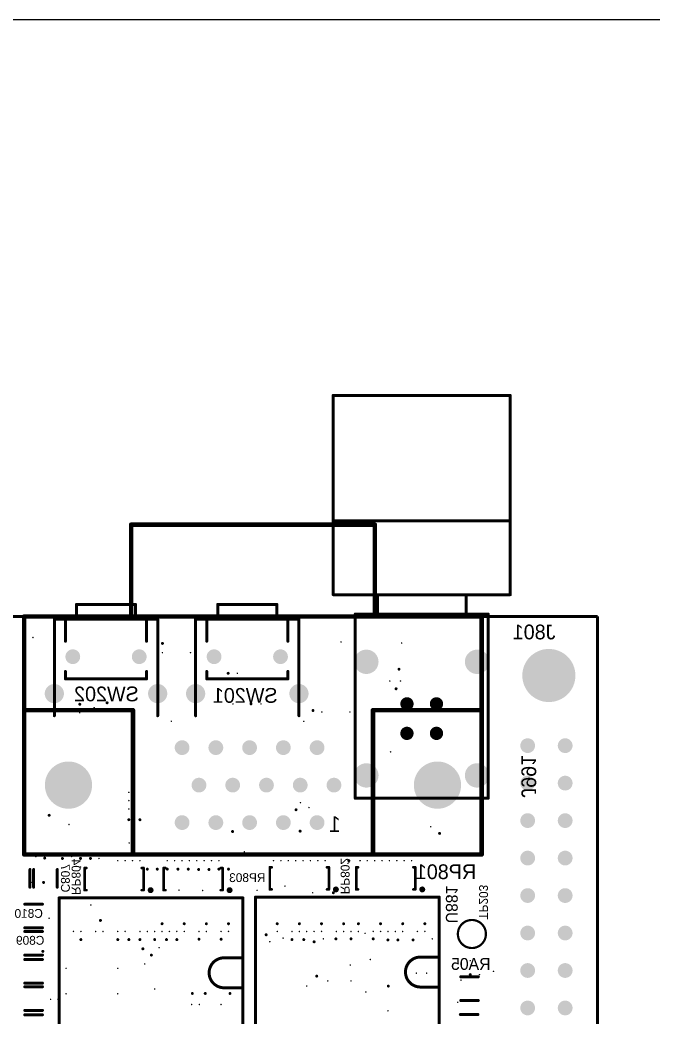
# Model space of a CAD drawing. Extents: x -22 to 197, y -17 to 116.
# Drawn here: x 40.3 to 83.2, y 48.1 to 115.7 of the extents above; entities that cross this region are included whole.
import ezdxf

# ---------------------------------------------------------------- set-up
doc = ezdxf.new("R2010")
doc.units = 0
doc.header["$MEASUREMENT"] = 0
doc.layers.get('0').update_dxf_attribs({"linetype": 'CONTINUOUS'})
for name, color, linetype in [('BOTTOMOVERLAY', 54, 'CONTINUOUS'), ('DRILLDRAWING', 1, 'CONTINUOUS'), ('MECHANICAL1', 6, 'CONTINUOUS')]:
    doc.layers.add(name, color=color, linetype=linetype)

msp = doc.modelspace()

# ---------------------------------------------------------------- linework, layer by layer
at = {"linetype": 'CONTINUOUS'}
msp.add_lwpolyline([(-22.345, -16.637), (196.901, -16.637), (196.901, 115.701), (-22.345, 115.701)], close=True, dxfattribs=at)
at = {"layer": 'BOTTOMOVERLAY'}
for points, const_width in [([(61.508, 90.246), (73.508, 90.246)], 0.203), ([(61.508, 76.746), (61.508, 90.246)], 0.203), ([(73.508, 76.746), (73.508, 90.246)], 0.203), ([(61.508, 81.746), (73.508, 81.746)], 0.203), ([(47.822, 81.491), (64.332, 81.491)], 0.305), ([(47.822, 75.268), (47.822, 81.491)], 0.305), ([(64.332, 75.268), (64.332, 81.491)], 0.305), ([(61.508, 76.746), (73.508, 76.746)], 0.203), ([(64.508, 75.436), (64.508, 76.746)], 0.203), ([(70.508, 75.436), (70.508, 76.746)], 0.203), ([(44.122, 76.091), (48.122, 76.091)], 0.203), ([(44.122, 75.091), (44.122, 76.091)], 0.203), ([(48.122, 75.091), (48.122, 76.091)], 0.203), ([(53.692, 76.091), (57.692, 76.091)], 0.203), ([(53.692, 75.091), (53.692, 76.091)], 0.203), ([(57.692, 75.091), (57.692, 76.091)], 0.203), ([(40.583, 75.268), (71.571, 75.268)], 0.305), ([(40.583, 59.139), (40.583, 75.268)], 0.305), ([(42.622, 68.541), (42.622, 75.091)], 0.203), ([(42.622, 75.091), (49.622, 75.091)], 0.203), ([(43.372, 73.591), (43.372, 75.091)], 0.203), ([(48.872, 73.591), (48.872, 75.091)], 0.203), ([(49.622, 68.541), (49.622, 75.091)], 0.203), ([(52.192, 68.541), (52.192, 75.091)], 0.203), ([(52.192, 75.091), (59.192, 75.091)], 0.203), ([(52.942, 73.591), (52.942, 75.091)], 0.203), ([(58.442, 73.591), (58.442, 75.091)], 0.203), ([(59.192, 68.541), (59.192, 75.091)], 0.203), ([(63.007, 62.946), (63.007, 75.436)], 0.203), ([(63.007, 75.436), (72.007, 75.436)], 0.203), ([(71.571, 59.139), (71.571, 75.268)], 0.305), ([(72.007, 62.946), (72.007, 75.436)], 0.203), ([(43.372, 71.041), (43.372, 71.541)], 0.203), ([(48.872, 71.041), (48.872, 71.541)], 0.203), ([(52.942, 71.041), (52.942, 71.541)], 0.203), ([(58.442, 71.041), (58.442, 71.541)], 0.203), ([(43.372, 71.041), (48.872, 71.041)], 0.203), ([(52.942, 71.041), (58.442, 71.041)], 0.203), ([(40.583, 68.918), (47.949, 68.918)], 0.305), ([(47.949, 59.139), (47.949, 68.918)], 0.305), ([(64.205, 68.918), (71.571, 68.918)], 0.305), ([(64.205, 59.139), (64.205, 68.918)], 0.305), ([(63.007, 62.946), (72.007, 62.946)], 0.203), ([(40.583, 59.139), (71.571, 59.139)], 0.305), ([(40.969, 56.918), (40.969, 58.118)], 0.2), ([(41.219, 56.918), (41.219, 58.118)], 0.2), ([(42.819, 56.918), (42.819, 58.118)], 0.2), ([(44.669, 58.218), (44.794, 58.218)], 0.18), ([(44.669, 56.718), (44.669, 58.218)], 0.18), ([(48.544, 58.218), (48.669, 58.218)], 0.18), ([(48.669, 56.718), (48.669, 58.218)], 0.18), ([(50.019, 58.218), (50.144, 58.218)], 0.18), ([(50.019, 56.718), (50.019, 58.218)], 0.18), ([(53.894, 58.218), (54.019, 58.218)], 0.18), ([(54.019, 56.718), (54.019, 58.218)], 0.18), ([(57.219, 58.268), (57.344, 58.268)], 0.18), ([(57.219, 56.768), (57.219, 58.268)], 0.18), ([(61.094, 58.268), (61.219, 58.268)], 0.18), ([(61.219, 56.768), (61.219, 58.268)], 0.18), ([(63.069, 58.268), (63.194, 58.268)], 0.18), ([(63.069, 56.768), (63.069, 58.268)], 0.18), ([(66.944, 58.268), (67.069, 58.268)], 0.18), ([(67.069, 56.768), (67.069, 58.268)], 0.18), ([(44.669, 56.718), (44.794, 56.718)], 0.18), ([(48.544, 56.718), (48.669, 56.718)], 0.18), ([(50.019, 56.718), (50.144, 56.718)], 0.18), ([(53.894, 56.718), (54.019, 56.718)], 0.18), ([(57.219, 56.768), (57.344, 56.768)], 0.18), ([(61.094, 56.768), (61.219, 56.768)], 0.18), ([(63.069, 56.768), (63.194, 56.768)], 0.18), ([(66.944, 56.768), (67.069, 56.768)], 0.18), ([(42.946, 56.198), (55.392, 56.198)], 0.2), ([(42.946, 46.038), (42.946, 56.198)], 0.2), ([(55.392, 46.038), (55.392, 56.198)], 0.2), ([(56.246, 56.248), (68.692, 56.248)], 0.2), ([(56.246, 46.088), (56.246, 56.248)], 0.2), ([(68.692, 46.088), (68.692, 56.248)], 0.2), ([(40.619, 55.768), (41.819, 55.768)], 0.2), ([(40.619, 54.168), (41.819, 54.168)], 0.2), ([(40.619, 53.918), (41.819, 53.918)], 0.2), ([(40.619, 52.318), (41.819, 52.318)], 0.2), ([(40.619, 52.018), (41.819, 52.018)], 0.2), ([(54.122, 52.134), (55.392, 52.134)], 0.2), ([(67.422, 52.184), (68.692, 52.184)], 0.2), ([(70.144, 50.843), (71.344, 50.843)], 0.2), ([(40.619, 50.418), (41.819, 50.418)], 0.2), ([(40.619, 50.168), (41.819, 50.168)], 0.2), ([(54.122, 50.102), (55.392, 50.102)], 0.2), ([(67.422, 50.152), (68.692, 50.152)], 0.2), ([(70.144, 49.243), (71.344, 49.243)], 0.2), ([(40.619, 48.568), (41.819, 48.568)], 0.2), ([(40.619, 48.268), (41.819, 48.268)], 0.2), ([(70.119, 48.293), (71.319, 48.293)], 0.2)]:
    msp.add_lwpolyline(points, dxfattribs=dict(at, const_width=const_width))
for points, const_width in [([(61.457, 90.246, 1), (61.558, 90.246, 1)], 0.102), ([(61.457, 90.246, 1), (61.558, 90.246, 1)], 0.102), ([(73.457, 90.246, 1), (73.558, 90.246, 1)], 0.102), ([(73.457, 90.246, 1), (73.558, 90.246, 1)], 0.102), ([(61.457, 81.746, 1), (61.558, 81.746, 1)], 0.102), ([(73.457, 81.746, 1), (73.558, 81.746, 1)], 0.102), ([(47.746, 81.491, 1), (47.898, 81.491, 1)], 0.152), ([(47.746, 81.491, 1), (47.898, 81.491, 1)], 0.152), ([(64.256, 81.491, 1), (64.408, 81.491, 1)], 0.152), ([(64.256, 81.491, 1), (64.408, 81.491, 1)], 0.152), ([(61.457, 76.746, 1), (61.558, 76.746, 1)], 0.102), ([(61.457, 76.746, 1), (61.558, 76.746, 1)], 0.102), ([(64.457, 76.746, 1), (64.558, 76.746, 1)], 0.102), ([(70.457, 76.746, 1), (70.558, 76.746, 1)], 0.102), ([(73.457, 76.746, 1), (73.558, 76.746, 1)], 0.102), ([(73.457, 76.746, 1), (73.558, 76.746, 1)], 0.102), ([(44.072, 76.091, 1), (44.173, 76.091, 1)], 0.102), ([(44.072, 76.091, 1), (44.173, 76.091, 1)], 0.102), ([(48.072, 76.091, 1), (48.173, 76.091, 1)], 0.102), ([(48.072, 76.091, 1), (48.173, 76.091, 1)], 0.102), ([(53.641, 76.091, 1), (53.743, 76.091, 1)], 0.102), ([(53.641, 76.091, 1), (53.743, 76.091, 1)], 0.102), ([(57.641, 76.091, 1), (57.743, 76.091, 1)], 0.102), ([(57.641, 76.091, 1), (57.743, 76.091, 1)], 0.102), ([(40.507, 75.268, 1), (40.659, 75.268, 1)], 0.152), ([(40.507, 75.268, 1), (40.659, 75.268, 1)], 0.152), ([(42.572, 75.091, 1), (42.673, 75.091, 1)], 0.102), ([(42.572, 75.091, 1), (42.673, 75.091, 1)], 0.102), ([(43.322, 75.091, 1), (43.423, 75.091, 1)], 0.102), ([(44.072, 75.091, 1), (44.173, 75.091, 1)], 0.102), ([(47.746, 75.268, 1), (47.898, 75.268, 1)], 0.152), ([(48.072, 75.091, 1), (48.173, 75.091, 1)], 0.102), ([(48.822, 75.091, 1), (48.923, 75.091, 1)], 0.102), ([(49.572, 75.091, 1), (49.673, 75.091, 1)], 0.102), ([(49.572, 75.091, 1), (49.673, 75.091, 1)], 0.102), ([(52.141, 75.091, 1), (52.243, 75.091, 1)], 0.102), ([(52.141, 75.091, 1), (52.243, 75.091, 1)], 0.102), ([(52.891, 75.091, 1), (52.993, 75.091, 1)], 0.102), ([(53.641, 75.091, 1), (53.743, 75.091, 1)], 0.102), ([(57.641, 75.091, 1), (57.743, 75.091, 1)], 0.102), ([(58.391, 75.091, 1), (58.493, 75.091, 1)], 0.102), ([(59.141, 75.091, 1), (59.243, 75.091, 1)], 0.102), ([(59.141, 75.091, 1), (59.243, 75.091, 1)], 0.102), ([(62.956, 75.436, 1), (63.058, 75.436, 1)], 0.102), ([(62.956, 75.436, 1), (63.058, 75.436, 1)], 0.102), ([(64.256, 75.268, 1), (64.408, 75.268, 1)], 0.152), ([(64.457, 75.436, 1), (64.558, 75.436, 1)], 0.102), ([(70.457, 75.436, 1), (70.558, 75.436, 1)], 0.102), ([(71.495, 75.268, 1), (71.647, 75.268, 1)], 0.152), ([(71.495, 75.268, 1), (71.647, 75.268, 1)], 0.152), ([(71.956, 75.436, 1), (72.058, 75.436, 1)], 0.102), ([(71.956, 75.436, 1), (72.058, 75.436, 1)], 0.102), ([(43.322, 73.591, 1), (43.423, 73.591, 1)], 0.102), ([(48.822, 73.591, 1), (48.923, 73.591, 1)], 0.102), ([(52.891, 73.591, 1), (52.993, 73.591, 1)], 0.102), ([(58.391, 73.591, 1), (58.493, 73.591, 1)], 0.102), ([(43.322, 71.541, 1), (43.423, 71.541, 1)], 0.102), ([(48.822, 71.541, 1), (48.923, 71.541, 1)], 0.102), ([(52.891, 71.541, 1), (52.993, 71.541, 1)], 0.102), ([(58.391, 71.541, 1), (58.493, 71.541, 1)], 0.102), ([(43.322, 71.041, 1), (43.423, 71.041, 1)], 0.102), ([(43.322, 71.041, 1), (43.423, 71.041, 1)], 0.102), ([(48.822, 71.041, 1), (48.923, 71.041, 1)], 0.102), ([(48.822, 71.041, 1), (48.923, 71.041, 1)], 0.102), ([(52.891, 71.041, 1), (52.993, 71.041, 1)], 0.102), ([(52.891, 71.041, 1), (52.993, 71.041, 1)], 0.102), ([(58.391, 71.041, 1), (58.493, 71.041, 1)], 0.102), ([(58.391, 71.041, 1), (58.493, 71.041, 1)], 0.102), ([(40.507, 68.918, 1), (40.659, 68.918, 1)], 0.152), ([(47.873, 68.918, 1), (48.025, 68.918, 1)], 0.152), ([(47.873, 68.918, 1), (48.025, 68.918, 1)], 0.152), ([(64.129, 68.918, 1), (64.281, 68.918, 1)], 0.152), ([(64.129, 68.918, 1), (64.281, 68.918, 1)], 0.152), ([(71.495, 68.918, 1), (71.647, 68.918, 1)], 0.152), ([(42.572, 68.541, 1), (42.673, 68.541, 1)], 0.102), ([(49.572, 68.541, 1), (49.673, 68.541, 1)], 0.102), ([(52.141, 68.541, 1), (52.243, 68.541, 1)], 0.102), ([(59.141, 68.541, 1), (59.243, 68.541, 1)], 0.102), ([(62.956, 62.946, 1), (63.058, 62.946, 1)], 0.102), ([(62.956, 62.946, 1), (63.058, 62.946, 1)], 0.102), ([(71.956, 62.946, 1), (72.058, 62.946, 1)], 0.102), ([(71.956, 62.946, 1), (72.058, 62.946, 1)], 0.102), ([(40.507, 59.139, 1), (40.659, 59.139, 1)], 0.152), ([(40.507, 59.139, 1), (40.659, 59.139, 1)], 0.152), ([(47.873, 59.139, 1), (48.025, 59.139, 1)], 0.152), ([(64.129, 59.139, 1), (64.281, 59.139, 1)], 0.152), ([(71.495, 59.139, 1), (71.647, 59.139, 1)], 0.152), ([(71.495, 59.139, 1), (71.647, 59.139, 1)], 0.152), ([(40.919, 58.118, 1), (41.019, 58.118, 1)], 0.1), ([(41.169, 58.118, 1), (41.269, 58.118, 1)], 0.1), ([(42.769, 58.118, 1), (42.869, 58.118, 1)], 0.1), ([(44.624, 58.218, 1), (44.714, 58.218, 1)], 0.09), ([(44.624, 58.218, 1), (44.714, 58.218, 1)], 0.09), ([(44.749, 58.218, 1), (44.839, 58.218, 1)], 0.09), ([(48.499, 58.218, 1), (48.589, 58.218, 1)], 0.09), ([(48.624, 58.218, 1), (48.714, 58.218, 1)], 0.09), ([(48.624, 58.218, 1), (48.714, 58.218, 1)], 0.09), ([(49.974, 58.218, 1), (50.064, 58.218, 1)], 0.09), ([(49.974, 58.218, 1), (50.064, 58.218, 1)], 0.09), ([(50.099, 58.218, 1), (50.189, 58.218, 1)], 0.09), ([(53.849, 58.218, 1), (53.939, 58.218, 1)], 0.09), ([(53.974, 58.218, 1), (54.064, 58.218, 1)], 0.09), ([(53.974, 58.218, 1), (54.064, 58.218, 1)], 0.09), ([(57.174, 58.268, 1), (57.264, 58.268, 1)], 0.09), ([(57.174, 58.268, 1), (57.264, 58.268, 1)], 0.09), ([(57.299, 58.268, 1), (57.389, 58.268, 1)], 0.09), ([(61.049, 58.268, 1), (61.139, 58.268, 1)], 0.09), ([(61.174, 58.268, 1), (61.264, 58.268, 1)], 0.09), ([(61.174, 58.268, 1), (61.264, 58.268, 1)], 0.09), ([(63.024, 58.268, 1), (63.114, 58.268, 1)], 0.09), ([(63.024, 58.268, 1), (63.114, 58.268, 1)], 0.09), ([(63.149, 58.268, 1), (63.239, 58.268, 1)], 0.09), ([(66.899, 58.268, 1), (66.989, 58.268, 1)], 0.09), ([(67.024, 58.268, 1), (67.114, 58.268, 1)], 0.09), ([(67.024, 58.268, 1), (67.114, 58.268, 1)], 0.09), ([(40.919, 56.918, 1), (41.019, 56.918, 1)], 0.1), ([(41.169, 56.918, 1), (41.269, 56.918, 1)], 0.1), ([(42.769, 56.918, 1), (42.869, 56.918, 1)], 0.1), ([(44.624, 56.718, 1), (44.714, 56.718, 1)], 0.09), ([(44.624, 56.718, 1), (44.714, 56.718, 1)], 0.09), ([(44.749, 56.718, 1), (44.839, 56.718, 1)], 0.09), ([(48.499, 56.718, 1), (48.589, 56.718, 1)], 0.09), ([(48.624, 56.718, 1), (48.714, 56.718, 1)], 0.09), ([(48.624, 56.718, 1), (48.714, 56.718, 1)], 0.09), ([(49.244, 56.718, 1), (49.044, 56.718, 1)], 0.2), ([(48.994, 56.718, 1), (49.094, 56.718, 1)], 0.1), ([(49.194, 56.718, 1), (49.294, 56.718, 1)], 0.1), ([(49.974, 56.718, 1), (50.064, 56.718, 1)], 0.09), ([(49.974, 56.718, 1), (50.064, 56.718, 1)], 0.09), ([(50.099, 56.718, 1), (50.189, 56.718, 1)], 0.09), ([(53.849, 56.718, 1), (53.939, 56.718, 1)], 0.09), ([(53.974, 56.718, 1), (54.064, 56.718, 1)], 0.09), ([(53.974, 56.718, 1), (54.064, 56.718, 1)], 0.09), ([(54.594, 56.718, 1), (54.394, 56.718, 1)], 0.2), ([(54.344, 56.718, 1), (54.444, 56.718, 1)], 0.1), ([(54.544, 56.718, 1), (54.644, 56.718, 1)], 0.1), ([(57.174, 56.768, 1), (57.264, 56.768, 1)], 0.09), ([(57.174, 56.768, 1), (57.264, 56.768, 1)], 0.09), ([(57.299, 56.768, 1), (57.389, 56.768, 1)], 0.09), ([(61.049, 56.768, 1), (61.139, 56.768, 1)], 0.09), ([(61.174, 56.768, 1), (61.264, 56.768, 1)], 0.09), ([(61.174, 56.768, 1), (61.264, 56.768, 1)], 0.09), ([(61.794, 56.768, 1), (61.594, 56.768, 1)], 0.2), ([(61.544, 56.768, 1), (61.644, 56.768, 1)], 0.1), ([(61.744, 56.768, 1), (61.844, 56.768, 1)], 0.1), ([(63.024, 56.768, 1), (63.114, 56.768, 1)], 0.09), ([(63.024, 56.768, 1), (63.114, 56.768, 1)], 0.09), ([(63.149, 56.768, 1), (63.239, 56.768, 1)], 0.09), ([(66.899, 56.768, 1), (66.989, 56.768, 1)], 0.09), ([(67.024, 56.768, 1), (67.114, 56.768, 1)], 0.09), ([(67.024, 56.768, 1), (67.114, 56.768, 1)], 0.09), ([(67.644, 56.768, 1), (67.444, 56.768, 1)], 0.2), ([(67.394, 56.768, 1), (67.494, 56.768, 1)], 0.1), ([(67.594, 56.768, 1), (67.694, 56.768, 1)], 0.1), ([(42.896, 56.198, 1), (42.996, 56.198, 1)], 0.1), ([(42.896, 56.198, 1), (42.996, 56.198, 1)], 0.1), ([(55.342, 56.198, 1), (55.442, 56.198, 1)], 0.1), ([(55.342, 56.198, 1), (55.442, 56.198, 1)], 0.1), ([(56.196, 56.248, 1), (56.296, 56.248, 1)], 0.1), ([(56.196, 56.248, 1), (56.296, 56.248, 1)], 0.1), ([(68.642, 56.248, 1), (68.742, 56.248, 1)], 0.1), ([(68.642, 56.248, 1), (68.742, 56.248, 1)], 0.1), ([(40.569, 55.768, 1), (40.669, 55.768, 1)], 0.1), ([(41.769, 55.768, 1), (41.869, 55.768, 1)], 0.1), ([(71.856, 53.747, 1), (69.956, 53.747, 1)], 0.15), ([(40.569, 54.168, 1), (40.669, 54.168, 1)], 0.1), ([(41.769, 54.168, 1), (41.869, 54.168, 1)], 0.1), ([(40.569, 53.918, 1), (40.669, 53.918, 1)], 0.1), ([(41.769, 53.918, 1), (41.869, 53.918, 1)], 0.1), ([(69.918, 53.747, 1), (69.993, 53.747, 1)], 0.075), ([(71.818, 53.747, 1), (71.893, 53.747, 1)], 0.075), ([(40.569, 52.318, 1), (40.669, 52.318, 1)], 0.1), ([(40.569, 52.018, 1), (40.669, 52.018, 1)], 0.1), ([(41.769, 52.318, 1), (41.869, 52.318, 1)], 0.1), ([(41.769, 52.018, 1), (41.869, 52.018, 1)], 0.1), ([(54.071, 52.134, 1), (54.172, 52.134, 1)], 0.102), ([(54.072, 52.134, 1), (54.172, 52.134, 1)], 0.1), ([(55.342, 52.134, 1), (55.442, 52.134, 1)], 0.1), ([(67.371, 52.184, 1), (67.472, 52.184, 1)], 0.102), ([(67.372, 52.184, 1), (67.472, 52.184, 1)], 0.1), ([(68.642, 52.184, 1), (68.742, 52.184, 1)], 0.1), ([(70.094, 50.843, 1), (70.194, 50.843, 1)], 0.1), ([(71.294, 50.843, 1), (71.394, 50.843, 1)], 0.1), ([(40.569, 50.418, 1), (40.669, 50.418, 1)], 0.1), ([(40.569, 50.168, 1), (40.669, 50.168, 1)], 0.1), ([(41.769, 50.418, 1), (41.869, 50.418, 1)], 0.1), ([(41.769, 50.168, 1), (41.869, 50.168, 1)], 0.1), ([(54.071, 50.102, 1), (54.172, 50.102, 1)], 0.102), ([(54.072, 50.102, 1), (54.172, 50.102, 1)], 0.1), ([(55.342, 50.102, 1), (55.442, 50.102, 1)], 0.1), ([(67.371, 50.152, 1), (67.472, 50.152, 1)], 0.102), ([(67.372, 50.152, 1), (67.472, 50.152, 1)], 0.1), ([(68.642, 50.152, 1), (68.742, 50.152, 1)], 0.1), ([(70.094, 49.243, 1), (70.194, 49.243, 1)], 0.1), ([(71.294, 49.243, 1), (71.394, 49.243, 1)], 0.1), ([(40.569, 48.568, 1), (40.669, 48.568, 1)], 0.1), ([(41.769, 48.568, 1), (41.869, 48.568, 1)], 0.1), ([(40.569, 48.268, 1), (40.669, 48.268, 1)], 0.1), ([(41.769, 48.268, 1), (41.869, 48.268, 1)], 0.1), ([(70.069, 48.293, 1), (70.169, 48.293, 1)], 0.1), ([(71.269, 48.293, 1), (71.369, 48.293, 1)], 0.1)]:
    msp.add_lwpolyline(points, format="xyb", close=True, dxfattribs=dict(at, const_width=const_width))
at = {"layer": 'BOTTOMOVERLAY', "const_width": 0.203}
for points in [[(54.122, 50.102, -1), (54.122, 52.134)], [(67.422, 50.152, -1), (67.422, 52.184)]]:
    msp.add_lwpolyline(points, format="xyb", dxfattribs=at)
at = {"layer": 'DRILLDRAWING', "const_width": 0.2}
for points in [[(-13.581, 75.268), (79.419, 75.268)], [(79.419, 11.268), (79.419, 75.268)]]:
    msp.add_lwpolyline(points, dxfattribs=at)
at = {"layer": 'DRILLDRAWING'}
for points, const_width in [([(41.144, 73.843, 1), (41.194, 73.843, 1)], 0.05), ([(43.622, 72.541, 1), (44.122, 72.541, 1)], 0.5), ([(48.122, 72.541, 1), (48.622, 72.541, 1)], 0.5), ([(49.894, 73.443, 1), (49.994, 73.443, 1)], 0.1), ([(53.192, 72.541, 1), (53.692, 72.541, 1)], 0.5), ([(57.692, 72.541, 1), (58.192, 72.541, 1)], 0.5), ([(62.019, 73.543, 1), (62.069, 73.543, 1)], 0.05), ([(63.344, 72.196, 1), (64.169, 72.196, 1)], 0.825), ([(66.119, 73.468, 1), (66.169, 73.468, 1)], 0.05), ([(70.844, 72.196, 1), (71.669, 72.196, 1)], 0.825), ([(75.219, 71.268, 1), (77.019, 71.268, 1)], 1.8), ([(49.919, 72.818, 1), (49.969, 72.818, 1)], 0.05), ([(51.819, 72.818, 1), (51.869, 72.818, 1)], 0.05), ([(65.919, 71.693, 1), (66.019, 71.693, 1)], 0.1), ([(54.344, 71.418, 1), (54.444, 71.418, 1)], 0.1), ([(54.994, 71.418, 1), (55.044, 71.418, 1)], 0.05), ([(76.119, 71.268, 1), (76.119, 71.268, 1)], 0.00000254), ([(76.119, 71.268, 1), (76.119, 71.268, 1)], 0.00000254), ([(42.297, 70.041, 1), (42.947, 70.041, 1)], 0.65), ([(49.297, 70.041, 1), (49.947, 70.041, 1)], 0.65), ([(51.867, 70.041, 1), (52.517, 70.041, 1)], 0.65), ([(58.867, 70.041, 1), (59.517, 70.041, 1)], 0.65), ([(65.319, 70.893, 1), (65.369, 70.893, 1)], 0.05), ([(65.719, 70.368, 1), (65.819, 70.368, 1)], 0.1), ([(66.044, 70.893, 1), (66.094, 70.893, 1)], 0.05), ([(42.622, 70.041, 1), (42.622, 70.041, 1)], 0.00000254), ([(52.192, 70.041, 1), (52.192, 70.041, 1)], 0.00000254), ([(66.282, 69.346, 1), (66.732, 69.346, 1)], 0.45), ([(68.282, 69.346, 1), (68.732, 69.346, 1)], 0.45), ([(44.294, 69.318, 1), (44.394, 69.318, 1)], 0.1), ([(45.294, 69.093, 1), (45.344, 69.093, 1)], 0.05), ([(46.144, 69.418, 1), (46.244, 69.418, 1)], 0.1), ([(54.694, 69.343, 1), (54.744, 69.343, 1)], 0.05), ([(55.894, 69.343, 1), (55.994, 69.343, 1)], 0.1), ([(56.594, 69.343, 1), (56.644, 69.343, 1)], 0.05), ([(60.094, 68.893, 1), (60.194, 68.893, 1)], 0.1), ([(44.319, 68.743, 1), (44.369, 68.743, 1)], 0.05), ([(46.169, 68.818, 1), (46.219, 68.818, 1)], 0.05), ([(60.719, 68.793, 1), (60.769, 68.793, 1)], 0.05), ([(62.619, 68.793, 1), (62.669, 68.793, 1)], 0.05), ([(50.519, 68.168, 1), (50.569, 68.168, 1)], 0.05), ([(59.494, 68.168, 1), (59.544, 68.168, 1)], 0.05), ([(66.282, 67.346, 1), (66.732, 67.346, 1)], 0.45), ([(68.282, 67.346, 1), (68.732, 67.346, 1)], 0.45), ([(74.434, 66.513, 1), (74.934, 66.513, 1)], 0.5), ([(76.974, 66.513, 1), (77.474, 66.513, 1)], 0.5), ([(51.026, 66.378, 1), (51.526, 66.378, 1)], 0.5), ([(53.312, 66.378, 1), (53.812, 66.378, 1)], 0.5), ([(55.598, 66.378, 1), (56.098, 66.378, 1)], 0.5), ([(57.884, 66.378, 1), (58.384, 66.378, 1)], 0.5), ([(60.17, 66.378, 1), (60.67, 66.378, 1)], 0.5), ([(65.369, 66.093, 1), (65.419, 66.093, 1)], 0.05), ([(42.78, 63.838, 1), (44.38, 63.838, 1)], 1.6), ([(63.344, 64.496, 1), (64.169, 64.496, 1)], 0.825), ([(67.774, 63.838, 1), (69.374, 63.838, 1)], 1.6), ([(70.844, 64.496, 1), (71.669, 64.496, 1)], 0.825), ([(52.169, 63.838, 1), (52.669, 63.838, 1)], 0.5), ([(54.455, 63.838, 1), (54.955, 63.838, 1)], 0.5), ([(56.741, 63.838, 1), (57.241, 63.838, 1)], 0.5), ([(59.027, 63.838, 1), (59.527, 63.838, 1)], 0.5), ([(61.313, 63.838, 1), (61.813, 63.838, 1)], 0.5), ([(74.434, 63.973, 1), (74.934, 63.973, 1)], 0.5), ([(76.974, 63.973, 1), (77.474, 63.973, 1)], 0.5), ([(47.644, 63.343, 1), (47.694, 63.343, 1)], 0.05), ([(47.644, 62.793, 1), (47.694, 62.793, 1)], 0.05), ([(47.644, 62.218, 1), (47.694, 62.218, 1)], 0.05), ([(58.944, 62.168, 1), (59.044, 62.168, 1)], 0.1), ([(59.269, 62.643, 1), (59.319, 62.643, 1)], 0.05), ([(59.844, 62.318, 1), (59.894, 62.318, 1)], 0.05), ([(42.219, 61.793, 1), (42.319, 61.793, 1)], 0.1), ([(47.619, 61.493, 1), (47.719, 61.493, 1)], 0.1), ([(48.369, 61.493, 1), (48.469, 61.493, 1)], 0.1), ([(51.026, 61.298, 1), (51.526, 61.298, 1)], 0.5), ([(53.312, 61.298, 1), (53.812, 61.298, 1)], 0.5), ([(55.598, 61.298, 1), (56.098, 61.298, 1)], 0.5), ([(57.884, 61.298, 1), (58.384, 61.298, 1)], 0.5), ([(60.17, 61.298, 1), (60.67, 61.298, 1)], 0.5), ([(74.434, 61.433, 1), (74.934, 61.433, 1)], 0.5), ([(76.974, 61.433, 1), (77.474, 61.433, 1)], 0.5), ([(43.594, 61.168, 1), (43.644, 61.168, 1)], 0.05), ([(68.094, 61.018, 1), (68.144, 61.018, 1)], 0.05), ([(54.644, 60.693, 1), (54.744, 60.693, 1)], 0.1), ([(59.219, 60.718, 1), (59.319, 60.718, 1)], 0.1), ([(68.669, 60.568, 1), (68.769, 60.568, 1)], 0.1), ([(47.669, 59.918, 1), (47.719, 59.918, 1)], 0.05), ([(41.344, 58.993, 1), (41.394, 58.993, 1)], 0.05), ([(41.919, 58.893, 1), (42.019, 58.893, 1)], 0.1), ([(43.119, 58.868, 1), (43.219, 58.868, 1)], 0.1), ([(43.769, 58.993, 1), (43.819, 58.993, 1)], 0.05), ([(44.344, 58.868, 1), (44.444, 58.868, 1)], 0.1), ([(45.019, 58.868, 1), (45.119, 58.868, 1)], 0.1), ([(45.619, 58.868, 1), (45.669, 58.868, 1)], 0.05), ([(55.469, 59.318, 1), (55.519, 59.318, 1)], 0.05), ([(62.519, 58.718, 1), (62.619, 58.718, 1)], 0.1), ([(67.969, 59.068, 1), (68.019, 59.068, 1)], 0.05), ([(74.434, 58.893, 1), (74.934, 58.893, 1)], 0.5), ([(76.974, 58.893, 1), (77.474, 58.893, 1)], 0.5), ([(44.369, 58.293, 1), (44.419, 58.293, 1)], 0.05), ([(46.894, 58.718, 1), (46.944, 58.718, 1)], 0.05), ([(47.394, 58.718, 1), (47.444, 58.718, 1)], 0.05), ([(47.894, 58.718, 1), (47.944, 58.718, 1)], 0.05), ([(48.394, 58.718, 1), (48.444, 58.718, 1)], 0.05), ([(48.869, 58.143, 1), (48.969, 58.143, 1)], 0.1), ([(49.544, 58.143, 1), (49.644, 58.143, 1)], 0.1), ([(50.219, 58.143, 1), (50.319, 58.143, 1)], 0.1), ([(50.244, 58.718, 1), (50.294, 58.718, 1)], 0.05), ([(50.744, 58.718, 1), (50.794, 58.718, 1)], 0.05), ([(50.944, 58.143, 1), (51.044, 58.143, 1)], 0.1), ([(51.244, 58.718, 1), (51.294, 58.718, 1)], 0.05), ([(51.644, 58.143, 1), (51.744, 58.143, 1)], 0.1), ([(51.744, 58.718, 1), (51.794, 58.718, 1)], 0.05), ([(52.244, 58.718, 1), (52.294, 58.718, 1)], 0.05), ([(52.344, 58.118, 1), (52.444, 58.118, 1)], 0.1), ([(52.744, 58.718, 1), (52.794, 58.718, 1)], 0.05), ([(53.044, 58.118, 1), (53.144, 58.118, 1)], 0.1), ([(53.244, 58.718, 1), (53.294, 58.718, 1)], 0.05), ([(53.719, 58.143, 1), (53.819, 58.143, 1)], 0.1), ([(53.744, 58.718, 1), (53.794, 58.718, 1)], 0.05), ([(54.369, 58.143, 1), (54.469, 58.143, 1)], 0.1), ([(57.444, 58.718, 1), (57.494, 58.718, 1)], 0.05), ([(57.944, 58.718, 1), (57.994, 58.718, 1)], 0.05), ([(58.444, 58.718, 1), (58.494, 58.718, 1)], 0.05), ([(58.944, 58.718, 1), (58.994, 58.718, 1)], 0.05), ([(59.444, 58.718, 1), (59.494, 58.718, 1)], 0.05), ([(59.944, 58.718, 1), (59.994, 58.718, 1)], 0.05), ([(60.444, 58.718, 1), (60.494, 58.718, 1)], 0.05), ([(60.944, 58.718, 1), (60.994, 58.718, 1)], 0.05), ([(63.294, 58.718, 1), (63.344, 58.718, 1)], 0.05), ([(63.319, 58.718, 1), (63.369, 58.718, 1)], 0.05), ([(63.794, 58.718, 1), (63.844, 58.718, 1)], 0.05), ([(64.294, 58.718, 1), (64.344, 58.718, 1)], 0.05), ([(64.794, 58.718, 1), (64.844, 58.718, 1)], 0.05), ([(65.294, 58.718, 1), (65.344, 58.718, 1)], 0.05), ([(65.794, 58.718, 1), (65.844, 58.718, 1)], 0.05), ([(66.294, 58.718, 1), (66.344, 58.718, 1)], 0.05), ([(66.794, 58.718, 1), (66.844, 58.718, 1)], 0.05), ([(41.094, 57.243, 1), (41.144, 57.243, 1)], 0.05), ([(41.844, 57.243, 1), (41.944, 57.243, 1)], 0.1), ([(58.219, 56.993, 1), (58.269, 56.993, 1)], 0.05), ([(74.434, 56.353, 1), (74.934, 56.353, 1)], 0.5), ([(76.974, 56.353, 1), (77.474, 56.353, 1)], 0.5), ([(51.044, 56.718, 1), (51.094, 56.718, 1)], 0.05), ([(52.644, 56.693, 1), (52.694, 56.693, 1)], 0.05), ([(56.33, 56.704, 1), (56.38, 56.704, 1)], 0.05), ([(60.094, 56.543, 1), (60.144, 56.543, 1)], 0.05), ([(61.469, 56.543, 1), (61.569, 56.543, 1)], 0.1), ([(69.294, 56.268, 1), (69.344, 56.268, 1)], 0.05), ([(45.069, 55.718, 1), (45.119, 55.718, 1)], 0.05), ([(42.244, 54.818, 1), (42.294, 54.818, 1)], 0.05), ([(45.694, 54.668, 1), (45.794, 54.668, 1)], 0.1), ([(49.869, 54.443, 1), (49.969, 54.443, 1)], 0.1), ([(51.369, 54.443, 1), (51.469, 54.443, 1)], 0.1), ([(52.869, 54.443, 1), (52.969, 54.443, 1)], 0.1), ([(54.369, 54.443, 1), (54.469, 54.443, 1)], 0.1), ([(57.669, 54.443, 1), (57.769, 54.443, 1)], 0.1), ([(59.169, 54.443, 1), (59.269, 54.443, 1)], 0.1), ([(60.669, 54.443, 1), (60.769, 54.443, 1)], 0.1), ([(62.169, 54.443, 1), (62.269, 54.443, 1)], 0.1), ([(63.169, 54.443, 1), (63.269, 54.443, 1)], 0.1), ([(64.669, 54.443, 1), (64.769, 54.443, 1)], 0.1), ([(66.169, 54.443, 1), (66.269, 54.443, 1)], 0.1), ([(67.669, 54.443, 1), (67.769, 54.443, 1)], 0.1), ([(74.434, 53.813, 1), (74.934, 53.813, 1)], 0.5), ([(76.974, 53.813, 1), (77.474, 53.813, 1)], 0.5), ([(43.894, 53.918, 1), (43.944, 53.918, 1)], 0.05), ([(44.369, 53.368, 1), (44.469, 53.368, 1)], 0.1), ([(44.394, 53.918, 1), (44.444, 53.918, 1)], 0.05), ([(45.394, 53.918, 1), (45.444, 53.918, 1)], 0.05), ([(45.894, 53.918, 1), (45.944, 53.918, 1)], 0.05), ([(46.869, 53.368, 1), (46.969, 53.368, 1)], 0.1), ([(46.894, 53.918, 1), (46.944, 53.918, 1)], 0.05), ([(47.394, 53.918, 1), (47.444, 53.918, 1)], 0.05), ([(47.619, 53.368, 1), (47.719, 53.368, 1)], 0.1), ([(48.369, 53.368, 1), (48.469, 53.368, 1)], 0.1), ([(48.394, 53.918, 1), (48.444, 53.918, 1)], 0.05), ([(48.894, 53.918, 1), (48.944, 53.918, 1)], 0.05), ([(49.369, 53.368, 1), (49.469, 53.368, 1)], 0.1), ([(49.394, 53.918, 1), (49.444, 53.918, 1)], 0.05), ([(49.894, 53.918, 1), (49.944, 53.918, 1)], 0.05), ([(50.169, 53.368, 1), (50.269, 53.368, 1)], 0.1), ([(50.394, 53.918, 1), (50.444, 53.918, 1)], 0.05), ([(50.869, 53.368, 1), (50.969, 53.368, 1)], 0.1), ([(50.894, 53.918, 1), (50.944, 53.918, 1)], 0.05), ([(51.394, 53.918, 1), (51.444, 53.918, 1)], 0.05), ([(52.369, 53.393, 1), (52.469, 53.393, 1)], 0.1), ([(52.394, 53.918, 1), (52.444, 53.918, 1)], 0.05), ([(52.894, 53.918, 1), (52.944, 53.918, 1)], 0.05), ([(53.869, 53.393, 1), (53.969, 53.393, 1)], 0.1), ([(53.894, 53.918, 1), (53.944, 53.918, 1)], 0.05), ([(54.394, 53.918, 1), (54.444, 53.918, 1)], 0.05), ([(56.919, 53.693, 1), (57.019, 53.693, 1)], 0.1), ([(57.694, 53.918, 1), (57.744, 53.918, 1)], 0.05), ([(58.094, 53.468, 1), (58.144, 53.468, 1)], 0.05), ([(58.669, 53.368, 1), (58.769, 53.368, 1)], 0.1), ([(58.694, 53.918, 1), (58.744, 53.918, 1)], 0.05), ([(59.194, 53.918, 1), (59.244, 53.918, 1)], 0.05), ([(59.469, 53.368, 1), (59.569, 53.368, 1)], 0.1), ([(59.694, 53.918, 1), (59.744, 53.918, 1)], 0.05), ([(60.194, 53.918, 1), (60.244, 53.918, 1)], 0.05), ([(60.694, 53.918, 1), (60.744, 53.918, 1)], 0.05), ([(60.819, 53.418, 1), (60.869, 53.418, 1)], 0.05), ([(61.644, 53.418, 1), (61.744, 53.418, 1)], 0.1), ([(61.694, 53.918, 1), (61.744, 53.918, 1)], 0.05), ([(62.194, 53.918, 1), (62.244, 53.918, 1)], 0.05), ([(62.669, 53.418, 1), (62.769, 53.418, 1)], 0.1), ([(62.694, 53.918, 1), (62.744, 53.918, 1)], 0.05), ([(63.194, 53.918, 1), (63.244, 53.918, 1)], 0.05), ([(63.644, 53.793, 1), (63.694, 53.793, 1)], 0.05), ([(64.169, 53.418, 1), (64.269, 53.418, 1)], 0.1), ([(64.194, 53.918, 1), (64.244, 53.918, 1)], 0.05), ([(64.694, 53.918, 1), (64.744, 53.918, 1)], 0.05), ([(65.169, 53.343, 1), (65.269, 53.343, 1)], 0.1), ([(65.194, 53.918, 1), (65.244, 53.918, 1)], 0.05), ([(65.694, 53.918, 1), (65.744, 53.918, 1)], 0.05), ([(65.844, 53.343, 1), (65.944, 53.343, 1)], 0.1), ([(66.194, 53.918, 1), (66.244, 53.918, 1)], 0.05), ([(66.869, 53.343, 1), (66.969, 53.343, 1)], 0.1), ([(67.194, 53.918, 1), (67.244, 53.918, 1)], 0.05), ([(67.694, 53.918, 1), (67.744, 53.918, 1)], 0.05), ([(68.194, 53.418, 1), (68.244, 53.418, 1)], 0.05), ([(48.569, 52.743, 1), (48.669, 52.743, 1)], 0.1), ([(49.694, 52.818, 1), (49.744, 52.818, 1)], 0.05), ([(57.194, 53.218, 1), (57.244, 53.218, 1)], 0.05), ([(60.169, 53.218, 1), (60.269, 53.218, 1)], 0.1), ([(41.794, 52.568, 1), (41.894, 52.568, 1)], 0.1), ([(42.869, 52.418, 1), (42.919, 52.418, 1)], 0.05), ([(49.144, 52.318, 1), (49.244, 52.318, 1)], 0.1), ([(63.994, 52.018, 1), (64.044, 52.018, 1)], 0.05), ([(43.394, 51.418, 1), (43.444, 51.418, 1)], 0.05), ([(46.894, 51.418, 1), (46.944, 51.418, 1)], 0.05), ([(48.719, 51.718, 1), (48.769, 51.718, 1)], 0.05), ([(62.644, 51.643, 1), (62.694, 51.643, 1)], 0.05), ([(70.769, 51.943, 1), (70.819, 51.943, 1)], 0.05), ([(74.434, 51.273, 1), (74.934, 51.273, 1)], 0.5), ([(76.974, 51.273, 1), (77.474, 51.273, 1)], 0.5), ([(60.344, 50.893, 1), (60.444, 50.893, 1)], 0.1), ([(67.119, 51.093, 1), (67.169, 51.093, 1)], 0.05), ([(67.819, 51.093, 1), (67.869, 51.093, 1)], 0.05), ([(70.744, 50.993, 1), (70.844, 50.993, 1)], 0.1), ([(71.394, 50.993, 1), (71.444, 50.993, 1)], 0.05), ([(72.344, 51.218, 1), (72.394, 51.218, 1)], 0.05), ([(49.394, 50.018, 1), (49.444, 50.018, 1)], 0.05), ([(59.694, 50.218, 1), (59.744, 50.218, 1)], 0.05), ([(61.119, 50.568, 1), (61.169, 50.568, 1)], 0.05), ([(62.694, 50.568, 1), (62.744, 50.568, 1)], 0.05), ([(65.194, 50.218, 1), (65.294, 50.218, 1)], 0.1), ([(70.144, 50.618, 1), (70.194, 50.618, 1)], 0.05), ([(42.344, 49.318, 1), (42.394, 49.318, 1)], 0.05), ([(42.844, 49.318, 1), (42.894, 49.318, 1)], 0.05), ([(43.394, 49.693, 1), (43.444, 49.693, 1)], 0.05), ([(46.894, 49.693, 1), (46.944, 49.693, 1)], 0.05), ([(51.919, 49.718, 1), (52.019, 49.718, 1)], 0.1), ([(52.794, 49.718, 1), (52.894, 49.718, 1)], 0.1), ([(54.469, 49.718, 1), (54.569, 49.718, 1)], 0.1), ([(63.694, 49.818, 1), (63.744, 49.818, 1)], 0.05), ([(51.894, 48.968, 1), (51.944, 48.968, 1)], 0.05), ([(52.419, 48.968, 1), (52.469, 48.968, 1)], 0.05), ([(53.894, 48.968, 1), (53.944, 48.968, 1)], 0.05), ([(69.919, 49.118, 1), (69.969, 49.118, 1)], 0.05), ([(74.434, 48.733, 1), (74.934, 48.733, 1)], 0.5), ([(76.974, 48.733, 1), (77.474, 48.733, 1)], 0.5), ([(65.194, 48.543, 1), (65.244, 48.543, 1)], 0.05)]:
    msp.add_lwpolyline(points, format="xyb", close=True, dxfattribs=dict(at, const_width=const_width))
at = {"layer": 'MECHANICAL1', "const_width": 0.2}
for points in [[(-13.581, 75.268), (79.419, 75.268)], [(79.419, 11.268), (79.419, 75.268)]]:
    msp.add_lwpolyline(points, dxfattribs=at)

# ---------------------------------------------------------------- texts
at = {"layer": 'BOTTOMOVERLAY', "text_generation_flag": 2}
for s, height, rotation, p in [('J801', 1, 360, (76.569, 73.718)), ('SW202', 1, 360, (48.344, 69.518)), ('SW201', 1, 360, (57.744, 69.418)), ('J991', 1, 270, (74.259, 62.986)), ('1', 1.064, 360, (62.019, 60.668)), ('RP804', 0.6, 270, (43.794, 56.393)), ('RP802', 0.6, 270, (62.019, 56.443)), ('C807', 0.6, 270, (43.069, 56.568)), ('RP801', 1, 360, (71.194, 57.468)), ('RP803', 0.6, 360, (56.919, 57.268)), ('U881', 0.8, 270, (69.144, 54.468)), ('TP203', 0.6, 270, (71.394, 54.718)), ('C810', 0.6, 360, (41.844, 54.843)), ('C809', 0.6, 360, (41.944, 53.018)), ('RA05', 0.8, 360, (72.169, 51.318))]:
    msp.add_text(s, height=height, rotation=rotation, dxfattribs=at).set_placement(p)

doc.saveas('drawing.dxf')
